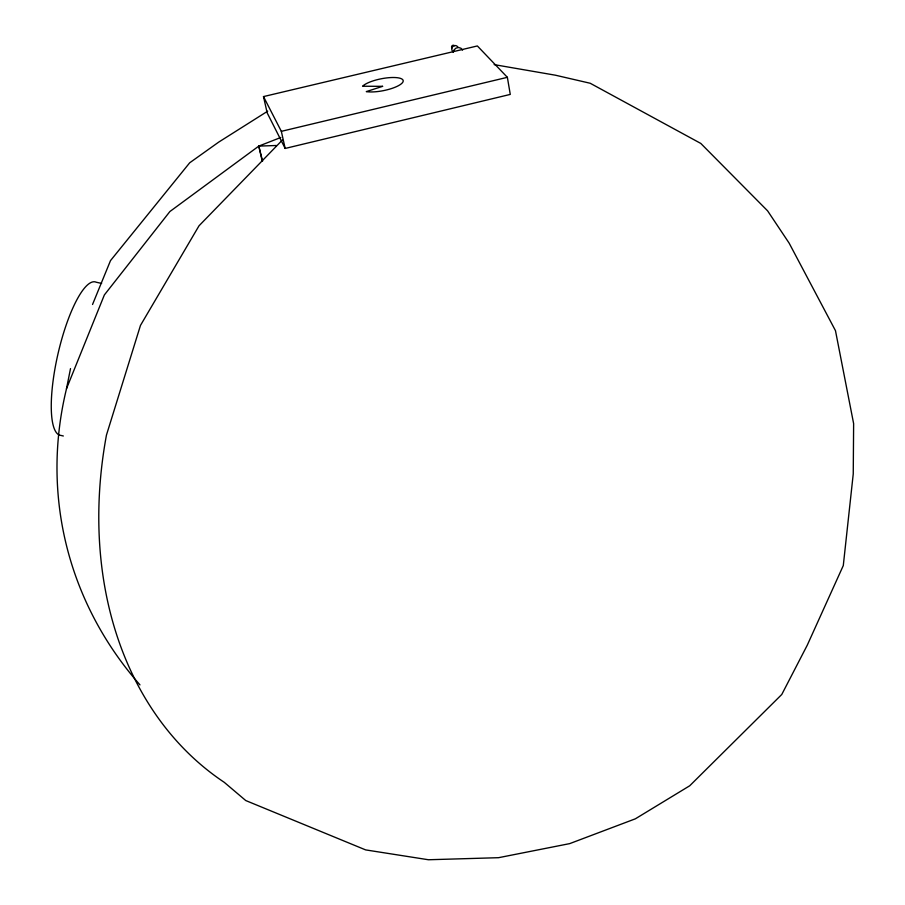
<?xml version="1.0" encoding="UTF-8"?>
<svg xmlns="http://www.w3.org/2000/svg" width="905" height="905" viewBox="0 0 905 905"><rect width="100%" height="100%" fill="white"/><g stroke="black" fill="none" stroke-linecap="round" stroke-linejoin="round"><path stroke-width="1.36" d="M139.97 684.893A406.3 362.272 -11.5 0 1 66.484 388.811L70.511 368.584M66.45 388.799L104.369 294.928L169.891 211.532L258.796 146.101L280.822 137.47M92.536 304.487L110.501 260.617L189.688 162.798L218.784 142.062L267.722 111.157M282.473 139.958L199.01 225.809L140.467 325.427L106.462 435.056A398.121 309.929 -63.4 0 0 224.259 782.327L245.764 800.552L365.631 849.897L428.438 859.75L498.553 857.691L569.709 843.618L635.355 818.821L689.723 785.778L781.784 694.463L807.283 645.152L843.29 565.568L853.245 473.926L853.63 423.631L835.473 330.664L789.126 243.106L767.598 210.842L700.809 143.442L590.207 83.26L555.421 75.206L494.153 64.628M263.491 96.586L281.342 131.338L507.366 77.321L510.273 94.414L285.166 148.443L267.167 112.876L263.491 96.586L477.365 45.951L507.366 77.321M262.258 161.237L258.796 146.101L276.353 145.501M101.62 283.435L96.235 282.224A78.678 20.272 -77.1 0 0 58.203 352.916A78.678 20.272 -77.1 0 0 60.658 435.373L63.339 435.995M258.796 146.101L262.574 161.169M281.342 131.338L285.166 148.443M453.156 51.664A3.371 3.19 -52.8 0 1 452.907 46.449A3.371 3.19 -52.8 0 1 457.953 47.286M451.957 48.022A1.674 1.584 -53 0 1 452.149 45.691A1.674 1.584 -53 0 1 454.434 45.77M453.247 52.32A5.079 4.808 -52.4 0 1 462.579 50.114M382.589 86.337L366.299 91.609A21.313 6.03 -11.2 0 0 398.358 85.726A21.313 6.03 -11.2 0 0 392.668 77.502A21.313 6.03 -11.2 0 0 362.577 86.235L382.589 86.337"/></g></svg>
